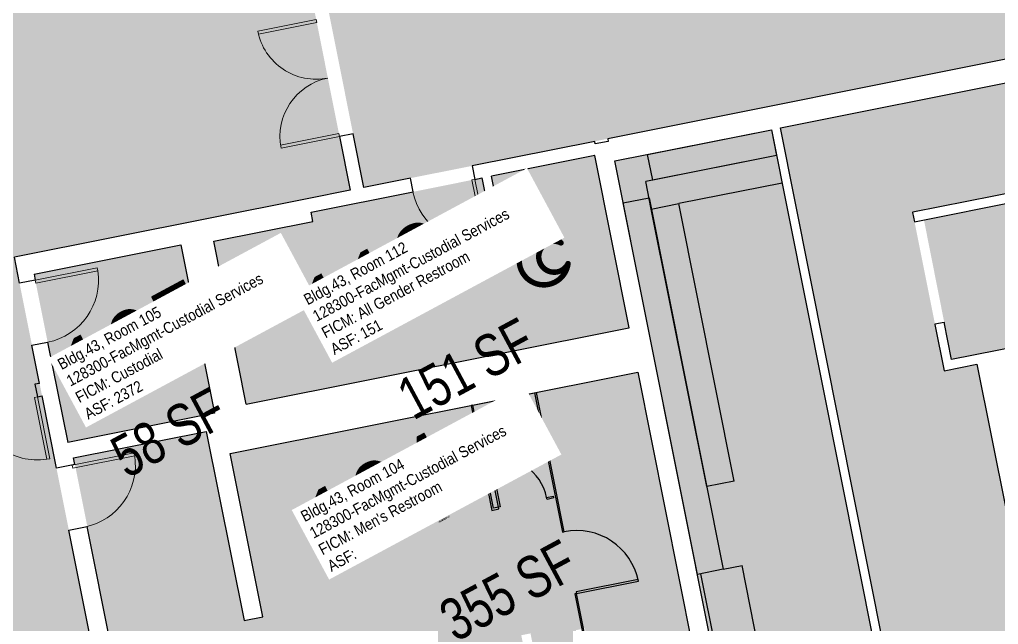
# Model space of a CAD drawing. Header units: inches. Extents: x 69213682 to 69221478, y 27658977 to 27667505.
# Drawn here: x 69215546 to 69216104, y 27664479 to 27664823 of the extents above; entities that cross this region are included whole.
import ezdxf
from ezdxf.enums import TextEntityAlignment as Align

# ---------------------------------------------------------------- set-up
doc = ezdxf.new("R2010")
doc.units = ezdxf.units.IN
doc.header["$LTSCALE"] = 100
doc.header["$MEASUREMENT"] = 0
doc.layers.get('0').update_dxf_attribs({"linetype": 'CONTINUOUS'})
for name, color, linetype in [('A-DOOR', 2, 'CONTINUOUS'), ('A-FLOR', 3, 'CONTINUOUS'), ('A-IDEN-ICON', 4, 'CONTINUOUS'), ('A-IDEN-RNUM', 7, 'CONTINUOUS'), ('A-IDEN-SNUM', 4, 'CONTINUOUS'), ('A-IDEN-VNUM', 4, 'CONTINUOUS'), ('A-WALL', 5, 'CONTINUOUS'), ('AREA-TEXT', 3, 'CONTINUOUS'), ('Rooms-Category-Color', 7, 'CONTINUOUS'), ('Rooms-College-Color', 7, 'CONTINUOUS'), ('Rooms-Department-Color', 7, 'CONTINUOUS'), ('Rooms-Division-Color', 7, 'CONTINUOUS'), ('Rooms-Information', 7, 'CONTINUOUS')]:
    doc.layers.add(name, color=color, linetype=linetype)
doc.styles.add('CP_AREA', font='arial.ttf', dxfattribs={"height": 15})
doc.styles.add('CP_ROOMSNUMBER', font='arial.ttf', dxfattribs={"height": 1})
doc.styles.add('CP_ROOMVNUMBER', font='arial.ttf', dxfattribs={"width": 0.85, "height": 0.075})

# ---------------------------------------------------------------- blocks, each defined once
blk = doc.blocks.new('Single-Flush - 36_ x 84_-524-BACKGROUND Level 1 Parent View')
at = {"layer": 'A-DOOR', "lineweight": 20}
for p, q in [((16.25, -3.81), (16.25, -39.84)), ((18, -3.81), (16.25, -3.81)), ((18, -3.81), (18, -39.84)), ((18, -39.84), (16.25, -39.84))]:
    blk.add_line(p, q, dxfattribs=at)
at = {"layer": 'A-DOOR', "lineweight": 5}
blk.add_arc((18, -3.81), 36.07, 180, 267.2188, dxfattribs=at)
blk = doc.blocks.new('Single-Flush - 36_ x 84_-630-BACKGROUND Level 1 Parent View')
at = {"layer": 'A-DOOR', "lineweight": 20}
for p, q in [((16.25, -3.94), (16.25, -39.96)), ((18, -3.94), (16.25, -3.94)), ((18, -3.94), (18, -39.96)), ((18, -39.96), (16.25, -39.96))]:
    blk.add_line(p, q, dxfattribs=at)
at = {"layer": 'A-DOOR', "lineweight": 5}
blk.add_arc((18, -3.94), 36.07, 180, 267.2188, dxfattribs=at)
blk = doc.blocks.new('Double-Flush - 72_ x 84_-1067-BACKGROUND Level 1 Parent View')
at = {"layer": 'A-DOOR', "lineweight": 20}
for p, q in [((-36, 39.63), (-34.25, 39.63)), ((-36, 3.63), (-36, 39.63)), ((-34.25, 3.63), (-34.25, 39.63)), ((34.25, 3.63), (34.25, 39.58)), ((36, 3.63), (36, 39.63)), ((-36, 3.63), (-34.25, 3.63)), ((36, 3.63), (34.25, 3.63))]:
    blk.add_line(p, q, dxfattribs=at)
at = {"layer": 'A-DOOR', "lineweight": 5}
for centre, start, end in [((-36, 3.63), 0, 90), ((36, 3.63), 90, 180)]:
    blk.add_arc(centre, 36, start, end, dxfattribs=at)
blk = doc.blocks.new('Double-Flush6 - 68_ x 84_-657-BACKGROUND Level 1 Parent View')
at = {"layer": 'A-DOOR', "lineweight": 20}
for p, q in [((-34, -3.94), (-34, -37.94)), ((-34, -3.94), (-32.25, -3.94)), ((-32.25, -3.94), (-32.25, -37.94)), ((32.25, -3.94), (32.25, -37.89)), ((34, -3.94), (32.25, -3.94)), ((34, -3.94), (34, -37.94)), ((-34, -37.94), (-32.25, -37.94))]:
    blk.add_line(p, q, dxfattribs=at)
at = {"layer": 'A-DOOR', "lineweight": 5}
for centre, start, end in [((-34, -3.94), 270, 360), ((34, -3.94), 180, 270)]:
    blk.add_arc(centre, 34, start, end, dxfattribs=at)
blk = doc.blocks.new('CPBATH')
at = {"color": 0, "linetype": 'ByBlock', "const_width": 0.0127}
for points in [[(0.0571, 0.0168, 0.861492), (-0.0551, 0, 1)], [(0.0571, 0.0168, 0.729002), (-0.0084, -0.0042, 1)], [(-0.0551, 0, 0.726902), (0.0487, -0.0337, 1)], [(-0.0084, -0.0042, 0.609468), (0.0487, -0.0337, 1)]]:
    blk.add_lwpolyline(points, format="xyb", dxfattribs=at)
at = {"color": 0, "linetype": 'ByBlock', "const_width": 0.00637}
for points in [[(0.0544, 0.0152, 1), (0.0599, 0.0184, 1)], [(0.0459, -0.0353, 1), (0.0515, -0.0321, 1)]]:
    blk.add_lwpolyline(points, format="xyb", close=True, dxfattribs=at)

msp = doc.modelspace()

# ---------------------------------------------------------------- hatches: boundary and pattern name
at = {"layer": 'Rooms-Category-Color', "true_color": 0xadadad}
for points in [[(69215257.78, 27665725.39), (69215235.23, 27665720.89), (69215249.52, 27665649.3), (69215272.08, 27665653.8), (69215273.25, 27665647.92), (69215250.69, 27665643.42), (69215261.27, 27665590.46), (69215283.82, 27665594.97), (69215285, 27665589.08), (69215262.44, 27665584.58), (69215276.73, 27665512.99), (69215299.29, 27665517.49), (69215304.77, 27665490.04), (69215293.98, 27665487.88), (69215335.48, 27665279.98), (69215346.27, 27665282.14), (69215351.75, 27665254.68), (69215340.97, 27665252.53), (69215382.47, 27665044.63), (69215393.26, 27665046.78), (69215398.74, 27665019.32), (69215387.95, 27665017.17), (69215429.45, 27664809.27), (69215440.24, 27664811.43), (69215445.72, 27664783.97), (69215423.17, 27664779.46), (69215437.26, 27664708.86), (69215459.82, 27664713.36), (69215460.99, 27664707.48), (69215438.44, 27664702.97), (69215449.01, 27664650.02), (69215471.56, 27664654.52), (69215472.74, 27664648.64), (69215450.18, 27664644.14), (69215459.68, 27664596.57), (69215479.58, 27664600.55), (69215493.56, 27664529.92), (69215331.29, 27664497.52), (69215342.67, 27664440.53), (69215506.37, 27664472.94), (69215646.39, 27663765.61), (69215724.12, 27663781.13), (69215567.09, 27664567.73), (69215543.08, 27664687.98), (69215734.64, 27664726.22), (69215633.49, 27665232.88), (69215490.48, 27665500.92), (69215485.33, 27665499.89), (69215328.88, 27666283.61), (69215238.66, 27666265.6), (69215182.28, 27666548.03), (69215096.96, 27666531)], [(69215822.49, 27664697.54), (69215815.16, 27664734.27), (69215874.12, 27664746.04), (69215893.73, 27664647.85), (69215675.35, 27664604.26), (69215656.81, 27664697.11), (69215713.36, 27664708.4), (69215712.32, 27664713.61), (69215809.77, 27664733.19), (69215817.08, 27664696.59)], [(69216056.49, 27664708.2), (69216235.88, 27664743.76), (69216318.3, 27664330.9), (69216183.61, 27664304.01), (69216172.21, 27664361.13), (69216187.14, 27664364.11), (69216186.11, 27664369.26), (69216131.68, 27664358.4), (69216117.2, 27664431.6), (69216159.48, 27664440.05), (69216163.47, 27664420.07), (69216175.64, 27664422.37), (69216174.56, 27664427.76), (69216167.81, 27664426.41), (69216164.87, 27664441.12), (69216171.5, 27664442.45), (69216170.42, 27664447.84), (69216145.91, 27664442.94), (69216108.52, 27664630.25), (69216133.15, 27664635.17), (69216132.08, 27664640.56), (69216125.21, 27664639.19), (69216122.23, 27664654.08), (69216129.08, 27664655.58), (69216128.03, 27664660.85), (69216115.88, 27664658.42), (69216119.93, 27664638.14), (69216077.65, 27664629.7), (69216073.42, 27664650.9), (69216061.85, 27664709.26)], [(69215573.47, 27664582.39), (69215657.19, 27664599.1), (69215638.04, 27664695.02), (69215554.32, 27664678.3)], [(69215576.87, 27664573.64), (69215611.58, 27664399.77), (69215687.54, 27664414.93), (69215684.62, 27664429.52), (69215723.48, 27664437.27), (69215720.88, 27664450.27), (69215726.27, 27664451.34), (69215731.17, 27664426.83), (69215837.08, 27664447.97), (69215832.19, 27664472.49), (69215837.46, 27664473.54), (69215840.1, 27664460.3), (69215865.34, 27664465.34), (69215863.34, 27664475.39), (69215868.49, 27664476.42), (69215873.36, 27664452.02), (69215930.42, 27664463.42), (69215898.66, 27664622.51), (69215666.13, 27664576.09), (69215684.7, 27664483.06), (69215674.04, 27664480.94), (69215652.52, 27664588.74)]]:
    msp.add_hatch(color=253, dxfattribs=at).paths.add_polyline_path(points)
at = {"layer": 'Rooms-Category-Color', "true_color": 0xffe090}
msp.add_hatch(color=41, dxfattribs=at).paths.add_polyline_path([(69215700.32, 27664938.37), (69215742.36, 27664727.77), (69216667.35, 27664912.42), (69216315.62, 27665565.93), (69216117.94, 27665459.54), (69216103.72, 27665485.96), (69215896.78, 27665374.58), (69215899.27, 27665369.96), (69215870.22, 27665354.32), (69215903.63, 27665292.24), (69215932.68, 27665307.88), (69215942.75, 27665289.16), (69215925.15, 27665279.69), (69215947.89, 27665237.42), (69215965.5, 27665246.93), (69215977.84, 27665224.01), (69215959.94, 27665214.38), (69215972.58, 27665190.89), (69215966.2, 27665187.46), (69215993.77, 27665136.24), (69216000.15, 27665139.67), (69216004.49, 27665131.61), (69216022.39, 27665141.24), (69216034.71, 27665118.35)])
at = {"layer": 'Rooms-Category-Color', "true_color": 0xfbafa2}
msp.add_hatch(color=21, dxfattribs=at).paths.add_polyline_path([(69215738.63, 27663755.06), (69215688.84, 27664004.49), (69215875.35, 27664041.73), (69215798.61, 27664426.14), (69215983.73, 27664463.1), (69215989.7, 27664433.17), (69215994.85, 27664434.2), (69215987.85, 27664469.27), (69215942.04, 27664460.13), (69215885.58, 27664742.91), (69215974.82, 27664760.72), (69216038.28, 27664442.87), (69216043.43, 27664443.9), (69215992.11, 27664700.95), (69215979.97, 27664761.75), (69216151.77, 27664796.04), (69216222.62, 27664810.19), (69216234.76, 27664749.39), (69216055.53, 27664713.62), (69216055.41, 27664713.59), (69216073.45, 27664623.25), (69216092.09, 27664626.97), (69216129.48, 27664439.67), (69216110.73, 27664435.92)])
at = {"layer": 'Rooms-College-Color', "true_color": 0xadadad}
for points in [[(69215257.78, 27665725.39), (69215235.23, 27665720.89), (69215249.52, 27665649.3), (69215272.08, 27665653.8), (69215273.25, 27665647.92), (69215250.69, 27665643.42), (69215261.27, 27665590.46), (69215283.82, 27665594.97), (69215285, 27665589.08), (69215262.44, 27665584.58), (69215276.73, 27665512.99), (69215299.29, 27665517.49), (69215304.77, 27665490.04), (69215293.98, 27665487.88), (69215335.48, 27665279.98), (69215346.27, 27665282.14), (69215351.75, 27665254.68), (69215340.97, 27665252.53), (69215382.47, 27665044.63), (69215393.26, 27665046.78), (69215398.74, 27665019.32), (69215387.95, 27665017.17), (69215429.45, 27664809.27), (69215440.24, 27664811.43), (69215445.72, 27664783.97), (69215423.17, 27664779.46), (69215437.26, 27664708.86), (69215459.82, 27664713.36), (69215460.99, 27664707.48), (69215438.44, 27664702.97), (69215449.01, 27664650.02), (69215471.56, 27664654.52), (69215472.74, 27664648.64), (69215450.18, 27664644.14), (69215459.68, 27664596.57), (69215479.58, 27664600.55), (69215493.56, 27664529.92), (69215331.29, 27664497.52), (69215342.67, 27664440.53), (69215506.37, 27664472.94), (69215646.39, 27663765.61), (69215724.12, 27663781.13), (69215567.09, 27664567.73), (69215543.08, 27664687.98), (69215734.64, 27664726.22), (69215633.49, 27665232.88), (69215490.48, 27665500.92), (69215485.33, 27665499.89), (69215328.88, 27666283.61), (69215238.66, 27666265.6), (69215182.28, 27666548.03), (69215096.96, 27666531)], [(69215700.32, 27664938.37), (69215742.36, 27664727.77), (69216667.35, 27664912.42), (69216315.62, 27665565.93), (69216117.94, 27665459.54), (69216103.72, 27665485.96), (69215896.78, 27665374.58), (69215899.27, 27665369.96), (69215870.22, 27665354.32), (69215903.63, 27665292.24), (69215932.68, 27665307.88), (69215942.75, 27665289.16), (69215925.15, 27665279.69), (69215947.89, 27665237.42), (69215965.5, 27665246.93), (69215977.84, 27665224.01), (69215959.94, 27665214.38), (69215972.58, 27665190.89), (69215966.2, 27665187.46), (69215993.77, 27665136.24), (69216000.15, 27665139.67), (69216004.49, 27665131.61), (69216022.39, 27665141.24), (69216034.71, 27665118.35)], [(69215822.49, 27664697.54), (69215815.16, 27664734.27), (69215874.12, 27664746.04), (69215893.73, 27664647.85), (69215675.35, 27664604.26), (69215656.81, 27664697.11), (69215713.36, 27664708.4), (69215712.32, 27664713.61), (69215809.77, 27664733.19), (69215817.08, 27664696.59)], [(69216056.49, 27664708.2), (69216235.88, 27664743.76), (69216318.3, 27664330.9), (69216183.61, 27664304.01), (69216172.21, 27664361.13), (69216187.14, 27664364.11), (69216186.11, 27664369.26), (69216131.68, 27664358.4), (69216117.2, 27664431.6), (69216159.48, 27664440.05), (69216163.47, 27664420.07), (69216175.64, 27664422.37), (69216174.56, 27664427.76), (69216167.81, 27664426.41), (69216164.87, 27664441.12), (69216171.5, 27664442.45), (69216170.42, 27664447.84), (69216145.91, 27664442.94), (69216108.52, 27664630.25), (69216133.15, 27664635.17), (69216132.08, 27664640.56), (69216125.21, 27664639.19), (69216122.23, 27664654.08), (69216129.08, 27664655.58), (69216128.03, 27664660.85), (69216115.88, 27664658.42), (69216119.93, 27664638.14), (69216077.65, 27664629.7), (69216073.42, 27664650.9), (69216061.85, 27664709.26)], [(69215576.87, 27664573.64), (69215611.58, 27664399.77), (69215687.54, 27664414.93), (69215684.62, 27664429.52), (69215723.48, 27664437.27), (69215720.88, 27664450.27), (69215726.27, 27664451.34), (69215731.17, 27664426.83), (69215837.08, 27664447.97), (69215832.19, 27664472.49), (69215837.46, 27664473.54), (69215840.1, 27664460.3), (69215865.34, 27664465.34), (69215863.34, 27664475.39), (69215868.49, 27664476.42), (69215873.36, 27664452.02), (69215930.42, 27664463.42), (69215898.66, 27664622.51), (69215666.13, 27664576.09), (69215684.7, 27664483.06), (69215674.04, 27664480.94), (69215652.52, 27664588.74)]]:
    msp.add_hatch(color=253, dxfattribs=at).paths.add_polyline_path(points)
at = {"layer": 'Rooms-College-Color', "true_color": 0xffe090}
for points in [[(69215738.63, 27663755.06), (69215688.84, 27664004.49), (69215875.35, 27664041.73), (69215798.61, 27664426.14), (69215983.73, 27664463.1), (69215989.7, 27664433.17), (69215994.85, 27664434.2), (69215987.85, 27664469.27), (69215942.04, 27664460.13), (69215885.58, 27664742.91), (69215974.82, 27664760.72), (69216038.28, 27664442.87), (69216043.43, 27664443.9), (69215992.11, 27664700.95), (69215979.97, 27664761.75), (69216151.77, 27664796.04), (69216222.62, 27664810.19), (69216234.76, 27664749.39), (69216055.53, 27664713.62), (69216055.41, 27664713.59), (69216073.45, 27664623.25), (69216092.09, 27664626.97), (69216129.48, 27664439.67), (69216110.73, 27664435.92)], [(69215573.47, 27664582.39), (69215657.19, 27664599.1), (69215638.04, 27664695.02), (69215554.32, 27664678.3)]]:
    msp.add_hatch(color=41, dxfattribs=at).paths.add_polyline_path(points)
at = {"layer": 'Rooms-Department-Color', "true_color": 0xacacac}
for points in [[(69215257.78, 27665725.39), (69215235.23, 27665720.89), (69215249.52, 27665649.3), (69215272.08, 27665653.8), (69215273.25, 27665647.92), (69215250.69, 27665643.42), (69215261.27, 27665590.46), (69215283.82, 27665594.97), (69215285, 27665589.08), (69215262.44, 27665584.58), (69215276.73, 27665512.99), (69215299.29, 27665517.49), (69215304.77, 27665490.04), (69215293.98, 27665487.88), (69215335.48, 27665279.98), (69215346.27, 27665282.14), (69215351.75, 27665254.68), (69215340.97, 27665252.53), (69215382.47, 27665044.63), (69215393.26, 27665046.78), (69215398.74, 27665019.32), (69215387.95, 27665017.17), (69215429.45, 27664809.27), (69215440.24, 27664811.43), (69215445.72, 27664783.97), (69215423.17, 27664779.46), (69215437.26, 27664708.86), (69215459.82, 27664713.36), (69215460.99, 27664707.48), (69215438.44, 27664702.97), (69215449.01, 27664650.02), (69215471.56, 27664654.52), (69215472.74, 27664648.64), (69215450.18, 27664644.14), (69215459.68, 27664596.57), (69215479.58, 27664600.55), (69215493.56, 27664529.92), (69215331.29, 27664497.52), (69215342.67, 27664440.53), (69215506.37, 27664472.94), (69215646.39, 27663765.61), (69215724.12, 27663781.13), (69215567.09, 27664567.73), (69215543.08, 27664687.98), (69215734.64, 27664726.22), (69215633.49, 27665232.88), (69215490.48, 27665500.92), (69215485.33, 27665499.89), (69215328.88, 27666283.61), (69215238.66, 27666265.6), (69215182.28, 27666548.03), (69215096.96, 27666531)], [(69215822.49, 27664697.54), (69215815.16, 27664734.27), (69215874.12, 27664746.04), (69215893.73, 27664647.85), (69215675.35, 27664604.26), (69215656.81, 27664697.11), (69215713.36, 27664708.4), (69215712.32, 27664713.61), (69215809.77, 27664733.19), (69215817.08, 27664696.59)], [(69216056.49, 27664708.2), (69216235.88, 27664743.76), (69216318.3, 27664330.9), (69216183.61, 27664304.01), (69216172.21, 27664361.13), (69216187.14, 27664364.11), (69216186.11, 27664369.26), (69216131.68, 27664358.4), (69216117.2, 27664431.6), (69216159.48, 27664440.05), (69216163.47, 27664420.07), (69216175.64, 27664422.37), (69216174.56, 27664427.76), (69216167.81, 27664426.41), (69216164.87, 27664441.12), (69216171.5, 27664442.45), (69216170.42, 27664447.84), (69216145.91, 27664442.94), (69216108.52, 27664630.25), (69216133.15, 27664635.17), (69216132.08, 27664640.56), (69216125.21, 27664639.19), (69216122.23, 27664654.08), (69216129.08, 27664655.58), (69216128.03, 27664660.85), (69216115.88, 27664658.42), (69216119.93, 27664638.14), (69216077.65, 27664629.7), (69216073.42, 27664650.9), (69216061.85, 27664709.26)], [(69215573.47, 27664582.39), (69215657.19, 27664599.1), (69215638.04, 27664695.02), (69215554.32, 27664678.3)], [(69215576.87, 27664573.64), (69215611.58, 27664399.77), (69215687.54, 27664414.93), (69215684.62, 27664429.52), (69215723.48, 27664437.27), (69215720.88, 27664450.27), (69215726.27, 27664451.34), (69215731.17, 27664426.83), (69215837.08, 27664447.97), (69215832.19, 27664472.49), (69215837.46, 27664473.54), (69215840.1, 27664460.3), (69215865.34, 27664465.34), (69215863.34, 27664475.39), (69215868.49, 27664476.42), (69215873.36, 27664452.02), (69215930.42, 27664463.42), (69215898.66, 27664622.51), (69215666.13, 27664576.09), (69215684.7, 27664483.06), (69215674.04, 27664480.94), (69215652.52, 27664588.74)]]:
    msp.add_hatch(color=253, dxfattribs=at).paths.add_polyline_path(points)
at = {"layer": 'Rooms-Department-Color', "true_color": 0x604aed}
msp.add_hatch(color=173, dxfattribs=at).paths.add_polyline_path([(69215700.32, 27664938.37), (69215742.36, 27664727.77), (69216667.35, 27664912.42), (69216315.62, 27665565.93), (69216117.94, 27665459.54), (69216103.72, 27665485.96), (69215896.78, 27665374.58), (69215899.27, 27665369.96), (69215870.22, 27665354.32), (69215903.63, 27665292.24), (69215932.68, 27665307.88), (69215942.75, 27665289.16), (69215925.15, 27665279.69), (69215947.89, 27665237.42), (69215965.5, 27665246.93), (69215977.84, 27665224.01), (69215959.94, 27665214.38), (69215972.58, 27665190.89), (69215966.2, 27665187.46), (69215993.77, 27665136.24), (69216000.15, 27665139.67), (69216004.49, 27665131.61), (69216022.39, 27665141.24), (69216034.71, 27665118.35)])
at = {"layer": 'Rooms-Department-Color', "true_color": 0xffe090}
msp.add_hatch(color=41, dxfattribs=at).paths.add_polyline_path([(69215738.63, 27663755.06), (69215688.84, 27664004.49), (69215875.35, 27664041.73), (69215798.61, 27664426.14), (69215983.73, 27664463.1), (69215989.7, 27664433.17), (69215994.85, 27664434.2), (69215987.85, 27664469.27), (69215942.04, 27664460.13), (69215885.58, 27664742.91), (69215974.82, 27664760.72), (69216038.28, 27664442.87), (69216043.43, 27664443.9), (69215992.11, 27664700.95), (69215979.97, 27664761.75), (69216151.77, 27664796.04), (69216222.62, 27664810.19), (69216234.76, 27664749.39), (69216055.53, 27664713.62), (69216055.41, 27664713.59), (69216073.45, 27664623.25), (69216092.09, 27664626.97), (69216129.48, 27664439.67), (69216110.73, 27664435.92)])
at = {"layer": 'Rooms-Division-Color', "true_color": 0xadadad}
for points in [[(69215257.78, 27665725.39), (69215235.23, 27665720.89), (69215249.52, 27665649.3), (69215272.08, 27665653.8), (69215273.25, 27665647.92), (69215250.69, 27665643.42), (69215261.27, 27665590.46), (69215283.82, 27665594.97), (69215285, 27665589.08), (69215262.44, 27665584.58), (69215276.73, 27665512.99), (69215299.29, 27665517.49), (69215304.77, 27665490.04), (69215293.98, 27665487.88), (69215335.48, 27665279.98), (69215346.27, 27665282.14), (69215351.75, 27665254.68), (69215340.97, 27665252.53), (69215382.47, 27665044.63), (69215393.26, 27665046.78), (69215398.74, 27665019.32), (69215387.95, 27665017.17), (69215429.45, 27664809.27), (69215440.24, 27664811.43), (69215445.72, 27664783.97), (69215423.17, 27664779.46), (69215437.26, 27664708.86), (69215459.82, 27664713.36), (69215460.99, 27664707.48), (69215438.44, 27664702.97), (69215449.01, 27664650.02), (69215471.56, 27664654.52), (69215472.74, 27664648.64), (69215450.18, 27664644.14), (69215459.68, 27664596.57), (69215479.58, 27664600.55), (69215493.56, 27664529.92), (69215331.29, 27664497.52), (69215342.67, 27664440.53), (69215506.37, 27664472.94), (69215646.39, 27663765.61), (69215724.12, 27663781.13), (69215567.09, 27664567.73), (69215543.08, 27664687.98), (69215734.64, 27664726.22), (69215633.49, 27665232.88), (69215490.48, 27665500.92), (69215485.33, 27665499.89), (69215328.88, 27666283.61), (69215238.66, 27666265.6), (69215182.28, 27666548.03), (69215096.96, 27666531)], [(69215822.49, 27664697.54), (69215815.16, 27664734.27), (69215874.12, 27664746.04), (69215893.73, 27664647.85), (69215675.35, 27664604.26), (69215656.81, 27664697.11), (69215713.36, 27664708.4), (69215712.32, 27664713.61), (69215809.77, 27664733.19), (69215817.08, 27664696.59)], [(69216056.49, 27664708.2), (69216235.88, 27664743.76), (69216318.3, 27664330.9), (69216183.61, 27664304.01), (69216172.21, 27664361.13), (69216187.14, 27664364.11), (69216186.11, 27664369.26), (69216131.68, 27664358.4), (69216117.2, 27664431.6), (69216159.48, 27664440.05), (69216163.47, 27664420.07), (69216175.64, 27664422.37), (69216174.56, 27664427.76), (69216167.81, 27664426.41), (69216164.87, 27664441.12), (69216171.5, 27664442.45), (69216170.42, 27664447.84), (69216145.91, 27664442.94), (69216108.52, 27664630.25), (69216133.15, 27664635.17), (69216132.08, 27664640.56), (69216125.21, 27664639.19), (69216122.23, 27664654.08), (69216129.08, 27664655.58), (69216128.03, 27664660.85), (69216115.88, 27664658.42), (69216119.93, 27664638.14), (69216077.65, 27664629.7), (69216073.42, 27664650.9), (69216061.85, 27664709.26)], [(69215573.47, 27664582.39), (69215657.19, 27664599.1), (69215638.04, 27664695.02), (69215554.32, 27664678.3)], [(69215576.87, 27664573.64), (69215611.58, 27664399.77), (69215687.54, 27664414.93), (69215684.62, 27664429.52), (69215723.48, 27664437.27), (69215720.88, 27664450.27), (69215726.27, 27664451.34), (69215731.17, 27664426.83), (69215837.08, 27664447.97), (69215832.19, 27664472.49), (69215837.46, 27664473.54), (69215840.1, 27664460.3), (69215865.34, 27664465.34), (69215863.34, 27664475.39), (69215868.49, 27664476.42), (69215873.36, 27664452.02), (69215930.42, 27664463.42), (69215898.66, 27664622.51), (69215666.13, 27664576.09), (69215684.7, 27664483.06), (69215674.04, 27664480.94), (69215652.52, 27664588.74)]]:
    msp.add_hatch(color=253, dxfattribs=at).paths.add_polyline_path(points)
at = {"layer": 'Rooms-Division-Color', "true_color": 0x604aed}
msp.add_hatch(color=173, dxfattribs=at).paths.add_polyline_path([(69215700.32, 27664938.37), (69215742.36, 27664727.77), (69216667.35, 27664912.42), (69216315.62, 27665565.93), (69216117.94, 27665459.54), (69216103.72, 27665485.96), (69215896.78, 27665374.58), (69215899.27, 27665369.96), (69215870.22, 27665354.32), (69215903.63, 27665292.24), (69215932.68, 27665307.88), (69215942.75, 27665289.16), (69215925.15, 27665279.69), (69215947.89, 27665237.42), (69215965.5, 27665246.93), (69215977.84, 27665224.01), (69215959.94, 27665214.38), (69215972.58, 27665190.89), (69215966.2, 27665187.46), (69215993.77, 27665136.24), (69216000.15, 27665139.67), (69216004.49, 27665131.61), (69216022.39, 27665141.24), (69216034.71, 27665118.35)])
at = {"layer": 'Rooms-Division-Color', "true_color": 0xffe090}
msp.add_hatch(color=41, dxfattribs=at).paths.add_polyline_path([(69215738.63, 27663755.06), (69215688.84, 27664004.49), (69215875.35, 27664041.73), (69215798.61, 27664426.14), (69215983.73, 27664463.1), (69215989.7, 27664433.17), (69215994.85, 27664434.2), (69215987.85, 27664469.27), (69215942.04, 27664460.13), (69215885.58, 27664742.91), (69215974.82, 27664760.72), (69216038.28, 27664442.87), (69216043.43, 27664443.9), (69215992.11, 27664700.95), (69215979.97, 27664761.75), (69216151.77, 27664796.04), (69216222.62, 27664810.19), (69216234.76, 27664749.39), (69216055.53, 27664713.62), (69216055.41, 27664713.59), (69216073.45, 27664623.25), (69216092.09, 27664626.97), (69216129.48, 27664439.67), (69216110.73, 27664435.92)])

# ---------------------------------------------------------------- linework, layer by layer
at = {"layer": 'A-FLOR'}
for p, q in [((69215977.76, 27664746.01), (69215903.23, 27664731.13)), ((69215906.36, 27664715.44), (69215903.23, 27664731.13)), ((69215980.89, 27664730.32), (69215922.05, 27664718.57)), ((69215906.36, 27664715.44), (69215922.05, 27664718.57)), ((69215953.64, 27664560.34), (69215922.05, 27664718.57)), ((69215937.95, 27664557.21), (69215906.36, 27664715.44)), ((69215804.51, 27664603.72), (69215838.84, 27664610.57)), ((69215839.82, 27664610.77), (69215840.8, 27664610.96)), ((69215839.82, 27664610.77), (69215855.67, 27664531.34)), ((69215856.66, 27664531.53), (69215840.8, 27664610.96)), ((69215804.51, 27664603.72), (69215803.53, 27664603.52)), ((69215803.53, 27664603.52), (69215804.51, 27664603.72)), ((69215803.53, 27664603.52), (69215815.48, 27664543.7)), ((69215816.26, 27664544.88), (69215804.51, 27664603.72)), ((69215813.72, 27664572.93), (69215814.7, 27664573.12)), ((69215819.2, 27664545.47), (69215813.72, 27664572.93)), ((69215814.7, 27664573.12), (69215820.18, 27664545.66)), ((69215953.64, 27664560.34), (69215937.95, 27664557.21)), ((69215846.66, 27664550.95), (69215850.58, 27664551.73)), ((69215846.86, 27664549.97), (69215846.66, 27664550.95)), ((69215850.78, 27664550.75), (69215846.86, 27664549.97)), ((69215850.78, 27664550.75), (69215850.58, 27664551.73)), ((69215815.48, 27664543.7), (69215819.4, 27664544.49)), ((69215819.2, 27664545.47), (69215816.26, 27664544.88)), ((69215820.18, 27664545.66), (69215819.2, 27664545.47)), ((69215819.4, 27664544.49), (69215819.2, 27664545.47)), ((69215855.67, 27664531.34), (69215856.66, 27664531.53)), ((69215947.35, 27664510.13), (69215958.14, 27664512.29)), ((69215967.53, 27664465.22), (69215958.14, 27664512.29)), ((69215944, 27664460.52), (69215934.6, 27664507.59)), ((69215898.81, 27664504.26), (69215863.51, 27664497.21)), ((69215863.7, 27664496.23), (69215899.01, 27664503.28)), ((69215899.01, 27664503.28), (69215898.81, 27664504.26)), ((69215863.7, 27664496.23), (69215862.72, 27664496.03)), ((69215862.72, 27664496.03), (69215868.2, 27664468.57)), ((69215863.51, 27664497.21), (69215863.7, 27664496.23)), ((69215869.18, 27664468.77), (69215863.7, 27664496.23))]:
    msp.add_line(p, q, dxfattribs=at)
for points in [[(69215907.15, 27664731.91), (69215904.22, 27664746.62), (69215974.82, 27664760.72), (69215977.76, 27664746.01), (69215907.15, 27664731.91), (69215907.15, 27664731.91)], [(69215932.64, 27664507.2), (69215890.35, 27664719.02), (69215905.06, 27664721.95), (69215947.35, 27664510.13), (69215932.64, 27664507.2)]]:
    msp.add_lwpolyline(points, dxfattribs=at)
for centre, radius in [((69215819.2, 27664545.47), 28), ((69215863.7, 27664496.23), 36)]:
    msp.add_arc(centre, radius, 11.2896, 101.2896, dxfattribs=at)
at = {"layer": 'A-WALL'}
for p, q in [((69216149.19, 27664808.98), (69215881.53, 27664755.55)), ((69215979.97, 27664761.75), (69216151.77, 27664796.04)), ((69215736.26, 27664758.35), (69215728.53, 27664756.81)), ((69215728.53, 27664756.81), (69215734.64, 27664726.22)), ((69215742.36, 27664727.77), (69215736.26, 27664758.35)), ((69215885.58, 27664742.91), (69215974.82, 27664760.72)), ((69215974.82, 27664760.72), (69216038.28, 27664442.87)), ((69216043.43, 27664443.9), (69215979.97, 27664761.75)), ((69215874.05, 27664754.06), (69215804.24, 27664740.12)), ((69215874.35, 27664752.58), (69215874.05, 27664754.06)), ((69215881.82, 27664754.08), (69215874.35, 27664752.58)), ((69215881.53, 27664755.55), (69215881.82, 27664754.08)), ((69215874.12, 27664746.04), (69215815.16, 27664734.27)), ((69215874.12, 27664746.04), (69215874, 27664746.01)), ((69215893.73, 27664647.85), (69215874.12, 27664746.04)), ((69216234.76, 27664749.39), (69216055.53, 27664713.62)), ((69215804.24, 27664740.12), (69215805.79, 27664732.4)), ((69215942.04, 27664460.13), (69215885.58, 27664742.91)), ((69216056.49, 27664708.2), (69216235.59, 27664743.95)), ((69215822.49, 27664697.54), (69215815.16, 27664734.27)), ((69215768.94, 27664733.07), (69215742.36, 27664727.77)), ((69215770.48, 27664725.35), (69215768.94, 27664733.07)), ((69215805.79, 27664732.4), (69215809.77, 27664733.19)), ((69215809.77, 27664733.19), (69215817.08, 27664696.59)), ((69215734.64, 27664726.22), (69215710.14, 27664721.33)), ((69215712.32, 27664713.61), (69215770.51, 27664725.23)), ((69215770.51, 27664725.23), (69215770.48, 27664725.35)), ((69215710.14, 27664721.33), (69215543.08, 27664687.98)), ((69215713.36, 27664708.4), (69215712.32, 27664713.61)), ((69216055.53, 27664713.62), (69216055.41, 27664713.59)), ((69216055.41, 27664713.59), (69216056.49, 27664708.2)), ((69215656.81, 27664697.11), (69215713.36, 27664708.4)), ((69215554.32, 27664678.3), (69215638.04, 27664695.02)), ((69215638.04, 27664695.02), (69215657.19, 27664599.1)), ((69215675.35, 27664604.26), (69215656.81, 27664697.11)), ((69215817.08, 27664696.59), (69215817.1, 27664696.47)), ((69215817.1, 27664696.47), (69215822.49, 27664697.54)), ((69215546.05, 27664673.15), (69215543.08, 27664687.98)), ((69215554.32, 27664678.3), (69215554.99, 27664674.94)), ((69215554.99, 27664674.94), (69215546.05, 27664673.15)), ((69216073.3, 27664650.88), (69216068.02, 27664649.83)), ((69216073.42, 27664650.9), (69216073.3, 27664650.88)), ((69216077.65, 27664629.7), (69216073.42, 27664650.9)), ((69215675.35, 27664604.26), (69215893.6, 27664647.83)), ((69215893.6, 27664647.83), (69215893.73, 27664647.85)), ((69216068.02, 27664649.83), (69216068.05, 27664649.7)), ((69216068.05, 27664649.7), (69216073.33, 27664623.23)), ((69215553.09, 27664637.85), (69215562.04, 27664639.63)), ((69215562.04, 27664639.63), (69215573.47, 27664582.39)), ((69215557.44, 27664616.09), (69215553.09, 27664637.85)), ((69216119.93, 27664638.14), (69216077.65, 27664629.7)), ((69215666.13, 27664576.09), (69215898.66, 27664622.51)), ((69215898.66, 27664622.51), (69215930.42, 27664463.42)), ((69216073.33, 27664623.23), (69216092.09, 27664626.97)), ((69216092.09, 27664626.97), (69216129.48, 27664439.67)), ((69215557.44, 27664616.09), (69215554.8, 27664615.56)), ((69215554.8, 27664615.56), (69215556.22, 27664608.45)), ((69215556.22, 27664608.45), (69215558.86, 27664608.98)), ((69215567.09, 27664567.73), (69215558.86, 27664608.98)), ((69215657.19, 27664599.1), (69215573.47, 27664582.39)), ((69215576.87, 27664573.64), (69215652.52, 27664588.74)), ((69215652.52, 27664588.74), (69215674.04, 27664480.94)), ((69215577.63, 27664569.83), (69215576.87, 27664573.64)), ((69215684.7, 27664483.06), (69215666.13, 27664576.09)), ((69215577.51, 27664569.81), (69215567.09, 27664567.73)), ((69215577.51, 27664569.81), (69215577.63, 27664569.83)), ((69215574.14, 27664532.43), (69215584.68, 27664534.53)), ((69215611.58, 27664399.77), (69215584.68, 27664534.53)), ((69215603.67, 27664384.48), (69215574.14, 27664532.43)), ((69215674.16, 27664480.96), (69215684.7, 27664483.06)), ((69215674.04, 27664480.94), (69215674.16, 27664480.96))]:
    msp.add_line(p, q, dxfattribs=at)

# ---------------------------------------------------------------- block references
at = {"layer": 'A-DOOR'}
for name, p, rotation in [('Double-Flush6 - 68_ x 84_-657-BACKGROUND Level 1 Parent View', (69215725.74, 27664790.92), 281.2896483565631), ('Single-Flush - 36_ x 84_-630-BACKGROUND Level 1 Parent View', (69215787.36, 27664732.73), 11.28964835649034), ('Single-Flush - 36_ x 84_-524-BACKGROUND Level 1 Parent View', (69215554.78, 27664656.54), 101.2896483565631), ('Double-Flush - 72_ x 84_-1067-BACKGROUND Level 1 Parent View', (69215520.21, 27664604.96), 191.2896483564903), ('Single-Flush - 36_ x 84_-524-BACKGROUND Level 1 Parent View', (69215575.82, 27664551.12), 101.2896483565631)]:
    msp.add_blockref(name, p, dxfattribs=dict(at, rotation=rotation))
at = {"layer": 'A-IDEN-ICON', "xscale": 244, "yscale": 244, "zscale": 244, "rotation": 28.29}
msp.add_blockref('CPBATH', (69215844.51, 27664685.99), dxfattribs=at)

# ---------------------------------------------------------------- texts
at = {"layer": 'A-IDEN-RNUM', "style": 'CP_ROOMSNUMBER', "width": 0.85}
for s, p in [('0112-00', (69215782.97, 27664676.97)), ('0105-00', (69215606.67, 27664640.43)), ('0104-00', (69215785.11, 27664536.45))]:
    msp.add_text(s, height=1, rotation=28.29, dxfattribs=at).set_placement(p)
at = {"layer": 'A-IDEN-SNUM', "style": 'CP_ROOMSNUMBER', "width": 0.85}
for s, p in [('0430011200', (69215782.97, 27664676.97)), ('0430010500', (69215606.67, 27664640.43)), ('0430010400', (69215785.11, 27664536.45))]:
    msp.add_text(s, height=1, rotation=28.29, dxfattribs=at).set_placement(p)
at = {"layer": 'A-IDEN-VNUM', "style": 'CP_ROOMVNUMBER', "width": 0.85}
for s, p in [('112', (69215751.9, 27664671.81)), ('105', (69215614.7, 27664636.63)), ('104', (69215754.18, 27664550.35))]:
    msp.add_text(s, height=45, rotation=28.29, dxfattribs=at).set_placement(p, align=Align.MIDDLE)
at = {"layer": 'AREA-TEXT', "style": 'CP_AREA', "width": 0.75}
for s, p in [('151 SF', (69215800.58, 27664624.55)), ('58 SF', (69215631.07, 27664588.1)), ('355 SF', (69215824.59, 27664498.1))]:
    msp.add_text(s, height=24, rotation=28.29, dxfattribs=at).set_placement(p, align=Align.MIDDLE_CENTER)

# ---------------------------------------------------------------- next in the draw order: texts
at = {"layer": 'Rooms-Information', "insert": (69215725.67, 27664632.14), "char_height": 6.4286, "width": 144, "attachment_point": 7, "rotation": 28.29, "style": 'CP_ROOMVNUMBER', "bg_fill": 3, "box_fill_scale": 1.5, "bg_fill_color": 256, "bg_fill_true_color": 13158600, "bg_fill_transparency": 0}
msp.add_mtext('Bldg.43, Room 112^M^J128300-FacMgmt-Custodial Services^M^JFICM: All Gender Restroom^M^JASF: 151', dxfattribs=at)

# ---------------------------------------------------------------- next in the draw order: texts
at = {"layer": 'Rooms-Information', "insert": (69215585.27, 27664595.23), "char_height": 6.4286, "width": 144, "attachment_point": 7, "rotation": 28.29, "style": 'CP_ROOMVNUMBER', "bg_fill": 3, "box_fill_scale": 1.5, "bg_fill_color": 256, "bg_fill_true_color": 13158600, "bg_fill_transparency": 0}
msp.add_mtext('Bldg.43, Room 105^M^J128300-FacMgmt-Custodial Services^M^JFICM: Custodial^M^JASF: 2372', dxfattribs=at)

# ---------------------------------------------------------------- next in the draw order: texts
at = {"layer": 'Rooms-Information', "insert": (69215723.95, 27664508.52), "char_height": 6.4286, "width": 144, "attachment_point": 7, "rotation": 28.29, "style": 'CP_ROOMVNUMBER', "bg_fill": 3, "box_fill_scale": 1.5, "bg_fill_color": 256, "bg_fill_true_color": 13158600, "bg_fill_transparency": 0}
msp.add_mtext("Bldg.43, Room 104^M^J128300-FacMgmt-Custodial Services^M^JFICM: Men's Restroom^M^JASF: ", dxfattribs=at)

doc.saveas('drawing.dxf')
